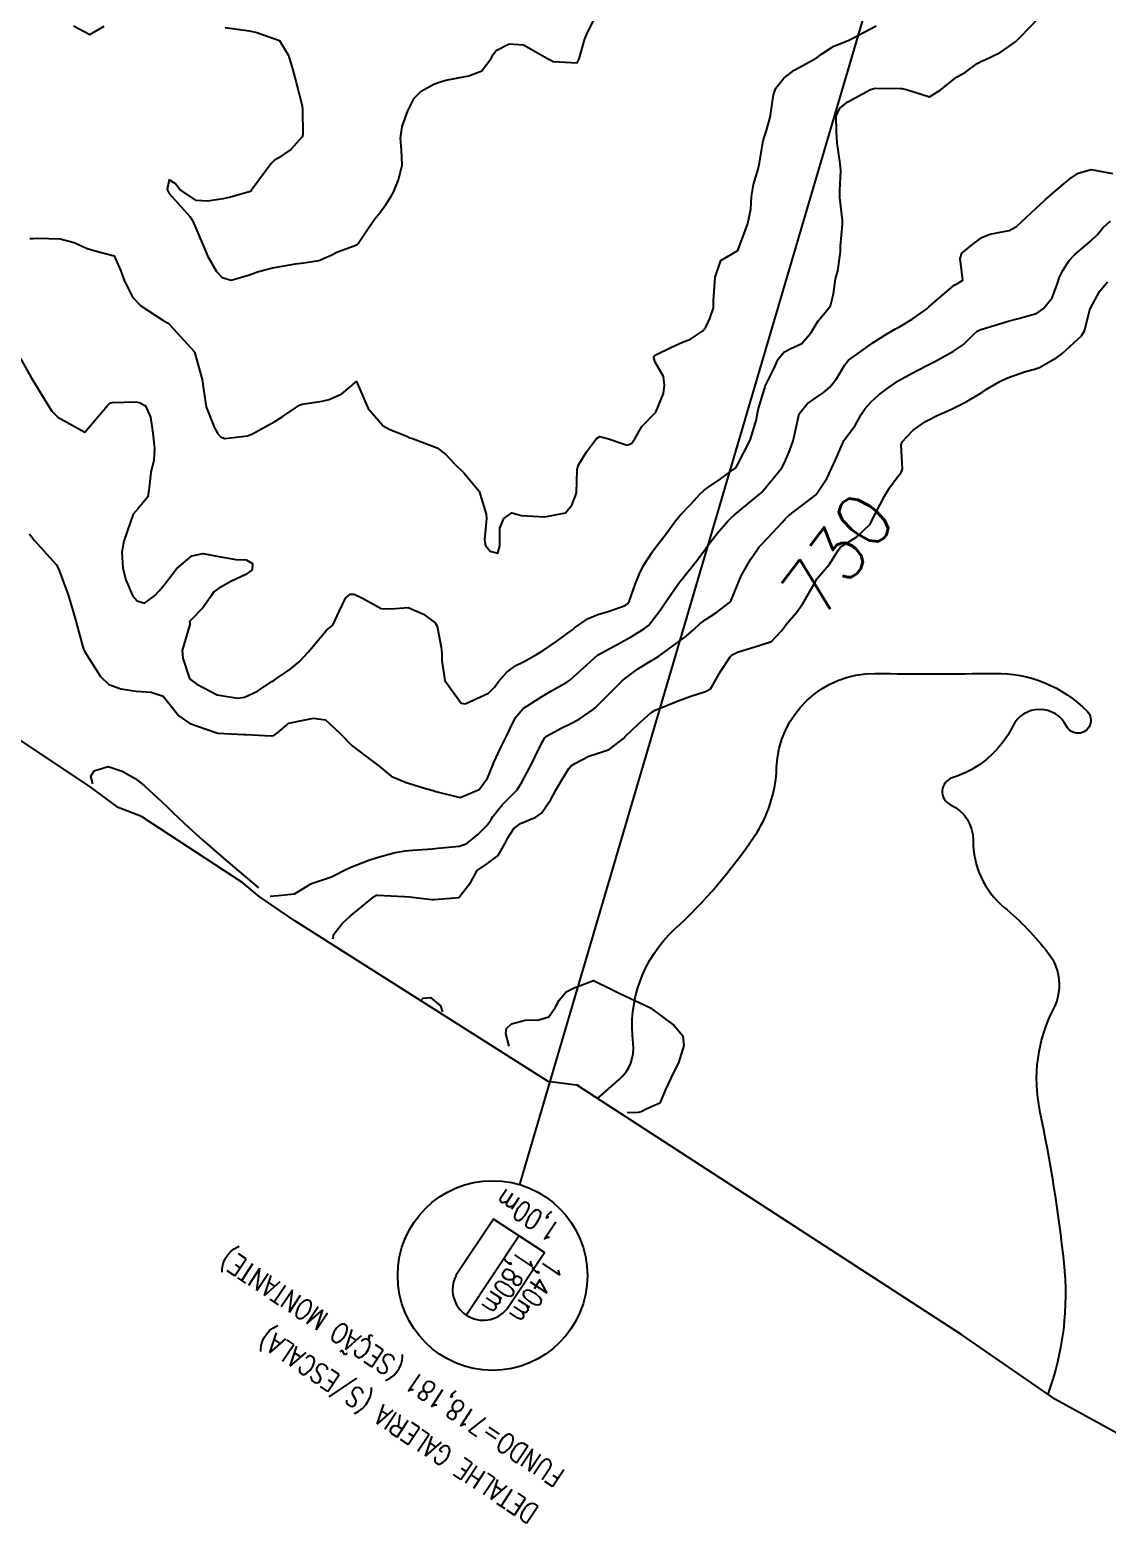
# Model space of a CAD drawing. Header units: metres. Extents: x 298520 to 308411, y 7433745 to 7450750.
# Drawn here: x 303462.6 to 303542.1, y 7440149 to 7440259.2 of the extents above; entities that cross this region are included whole.
import ezdxf
from ezdxf.enums import TextEntityAlignment as Align

# ---------------------------------------------------------------- set-up
doc = ezdxf.new("R2010")
doc.units = ezdxf.units.M
doc.header["$LTSCALE"] = 10
doc.linetypes.add('CONTINUO', pattern=[0])
for name, color, linetype in [('Area', 45, 'Continuous'), ('Cotas', 45, 'Continuous'), ('Curvas de Nivel 1m', 11, 'Continuous'), ('Curvas de Nivel 5m', 15, 'Continuous'), ('Hidrografia', 140, 'Continuous'), ('TEXTO', 45, 'Continuous')]:
    doc.layers.add(name, color=color, linetype=linetype)
doc.styles.add('ROMANS', font='romans', dxfattribs={"height": 0.2})
doc.styles.add('Style-STANDARD', font='STANDARD.shx')

msp = doc.modelspace()

# ---------------------------------------------------------------- linework, layer by layer
at = {"layer": 'Area'}
msp.add_polyline3d([(303542.83, 7440155.61, 743.47), (303538.32, 7440158.1, 738.7), (303531.4, 7440162.88, 730.14), (303502.97, 7440181.32, 740.72), (303503.14, 7440181.28, 741.75), (303500.87, 7440181.58, 741.84), (303482.2, 7440193.43, 746.48), (303479.55, 7440195.23, 750.48), (303478.36, 7440196.24, 746), (303470.88, 7440201.12, 728.92), (303469.16, 7440201.8, 729.15), (303467.06, 7440203.35, 732.71), (303460.82, 7440207.5, 736.11)], dxfattribs=at)
at = {"layer": 'Curvas de Nivel 1m', "flags": 128}
for points, elevation in [([(303461.6, 7440235.54), (303462.75, 7440233.53), (303463.96, 7440231.51), (303464.27, 7440231.05), (303464.71, 7440230.61), (303466.7, 7440229.48), (303468.38, 7440231.46), (303468.55, 7440231.62), (303468.73, 7440231.67), (303470.44, 7440231.72), (303470.73, 7440231.68), (303471.18, 7440231.43), (303471.55, 7440230.59), (303471.71, 7440229.42), (303471.83, 7440228.28), (303471.78, 7440227.42), (303471.57, 7440226.52), (303471.45, 7440225.42), (303471.34, 7440224.73), (303470.64, 7440223.85), (303470.27, 7440223.44), (303470.07, 7440222.88), (303469.57, 7440221.45), (303469.42, 7440220.63), (303469.51, 7440219.45), (303469.72, 7440218.59), (303470.22, 7440217.44), (303470.56, 7440217.04), (303471.1, 7440216.88), (303471.83, 7440217.42), (303472.19, 7440217.79), (303472.57, 7440218.26), (303473.45, 7440219.4), (303474.59, 7440220.37), (303475.42, 7440220.54), (303476.59, 7440220.31), (303477.85, 7440220.09), (303478.59, 7440220.06), (303479.06, 7440219.81), (303479.04, 7440219.33), (303478.58, 7440218.98), (303477.47, 7440218.46), (303476.57, 7440217.96), (303476.22, 7440217.71), (303476, 7440217.37), (303475.4, 7440216.52), (303474.54, 7440215.63), (303474.41, 7440215.51), (303474.45, 7440215.38), (303474.44, 7440215.29), (303473.88, 7440213.39), (303473.92, 7440212.8), (303474.39, 7440211.38), (303474.49, 7440211.23), (303474.96, 7440210.9), (303476.47, 7440210.11), (303477.95, 7440209.86), (303478.47, 7440209.94), (303479.43, 7440210.38), (303480.49, 7440211.08), (303480.63, 7440211.17), (303480.83, 7440211.31), (303481.82, 7440211.97), (303482.51, 7440212.53), (303483.21, 7440213.28), (303484.53, 7440214.87), (303484.74, 7440215.05), (303484.99, 7440215.26), (303485.49, 7440216.31), (303485.92, 7440217.25), (303486.27, 7440217.54), (303486.57, 7440217.53), (303487.19, 7440217.23), (303488.55, 7440216.49), (303489.3, 7440216.46), (303490.55, 7440216.54), (303491.68, 7440216.05), (303492.54, 7440215.41), (303492.7, 7440215.17), (303492.98, 7440213.63), (303493.03, 7440213.16), (303493.03, 7440212.64), (303493.26, 7440211.16), (303494.47, 7440209.49), (303494.77, 7440209.45), (303496.47, 7440210.24), (303496.92, 7440210.67), (303497.25, 7440211.11), (303497.82, 7440211.78), (303498.5, 7440212.26), (303499.05, 7440212.55), (303500.01, 7440213.08), (303500.52, 7440213.37), (303501.52, 7440214.06), (303502.53, 7440214.81), (303502.67, 7440214.91), (303502.83, 7440215.05), (303503.83, 7440215.75), (303504.55, 7440216.03), (303505.32, 7440216.25), (303506.56, 7440216.7), (303506.73, 7440216.82), (303506.85, 7440217), (303507.31, 7440218.25), (303507.6, 7440218.99), (303507.92, 7440219.66), (303508.6, 7440220.72), (303508.79, 7440220.98), (303509.58, 7440222), (303510.28, 7440222.96), (303510.64, 7440223.4), (303511.4, 7440224.19), (303512.1, 7440224.94), (303512.38, 7440225.21), (303512.66, 7440225.42), (303513.56, 7440226.03), (303514.68, 7440226.84), (303514.72, 7440226.87), (303514.75, 7440226.91), (303514.86, 7440227.08), (303515.78, 7440228.89), (303516.26, 7440230.43), (303516.32, 7440230.89), (303516.39, 7440231.23), (303516.75, 7440232.37), (303516.86, 7440232.77), (303516.9, 7440232.88), (303517.51, 7440234.12), (303517.85, 7440234.87), (303518.26, 7440235.39), (303518.78, 7440235.66), (303519.6, 7440236.04), (303520.28, 7440236.84), (303520.81, 7440237.72), (303521.32, 7440238.32), (303521.71, 7440238.82), (303521.94, 7440239.71), (303522.08, 7440240.82), (303522.26, 7440241.41), (303522.46, 7440242.81), (303522.45, 7440243.24), (303522.59, 7440244.81), (303522.6, 7440245.11), (303522.41, 7440246.82), (303522.41, 7440247.32), (303522.48, 7440248.81), (303522.43, 7440249.33), (303522.21, 7440250.82), (303522.15, 7440251.65), (303522.14, 7440252.82), (303522.41, 7440253.41), (303523, 7440253.87), (303524.67, 7440254.79), (303525.01, 7440254.87), (303526.91, 7440254.86), (303527.01, 7440254.85), (303527.4, 7440254.76), (303529.01, 7440254.24), (303529.8, 7440254.73), (303531.02, 7440255.68), (303531.66, 7440256.07), (303532.54, 7440256.69), (303532.85, 7440256.88), (303533.04, 7440256.95), (303534.22, 7440257.51), (303535.05, 7440258.08), (303535.39, 7440258.33), (303535.74, 7440258.66), (303537.08, 7440260.08)], 727), ([(303462.63, 7440243.78), (303462.88, 7440243.78), (303463.17, 7440243.82), (303464.88, 7440243.77), (303465.9, 7440243.49), (303466.87, 7440243.05), (303467.46, 7440242.87), (303468.86, 7440242.51), (303469.34, 7440241.44), (303469.63, 7440240.64), (303470.23, 7440239.44), (303470.82, 7440238.81), (303472.46, 7440237.76), (303472.8, 7440237.57), (303472.89, 7440237.49), (303472.96, 7440237.41), (303474.77, 7440235.44), (303474.81, 7440235.38), (303474.82, 7440235.33), (303475.36, 7440233.37), (303475.45, 7440232.67), (303475.65, 7440231.37), (303476.27, 7440229.8), (303476.5, 7440229.36), (303476.7, 7440229.15), (303477.03, 7440229.03), (303478.7, 7440229.21), (303479.02, 7440229.34), (303480.71, 7440230.29), (303481.34, 7440230.68), (303482.24, 7440231.29), (303482.53, 7440231.49), (303482.73, 7440231.55), (303484.21, 7440231.79), (303484.73, 7440231.91), (303485.67, 7440232.32), (303486.75, 7440233.24), (303487.61, 7440231.23), (303488.71, 7440229.97), (303489.2, 7440229.7), (303490.45, 7440229.19), (303490.62, 7440229.11), (303490.7, 7440229.08), (303490.87, 7440229.02), (303492.69, 7440228.33), (303493.35, 7440227.82), (303493.96, 7440227.15), (303494.67, 7440226.49), (303495.79, 7440225.13), (303496.31, 7440223.45), (303496.32, 7440223.12), (303496.19, 7440221.55), (303496.25, 7440221.12), (303496.6, 7440220.71), (303497.16, 7440220.55), (303497.31, 7440221.11), (303497.32, 7440222.41), (303497.62, 7440223.11), (303498.2, 7440223.55), (303498.64, 7440223.41), (303498.88, 7440223.34), (303500.63, 7440223.24), (303502.15, 7440223.54), (303502.64, 7440224.1), (303502.9, 7440224.8), (303502.96, 7440225.05), (303503.02, 7440226.71), (303503.09, 7440227.04), (303503.7, 7440228.04), (303504.45, 7440229.02), (303504.7, 7440229.16), (303505.34, 7440229.01), (303506.7, 7440228.54), (303507.04, 7440228.66), (303507.27, 7440228.99), (303507.8, 7440229.9), (303508.72, 7440230.86), (303508.83, 7440230.98), (303509.38, 7440232.34), (303509.47, 7440232.97), (303509.38, 7440233.59), (303508.77, 7440234.65), (303508.67, 7440234.98), (303508.68, 7440235.08), (303508.78, 7440235.17), (303509.99, 7440235.76), (303510.79, 7440236.13), (303511.38, 7440236.36), (303512.28, 7440236.94), (303512.51, 7440237.23), (303512.81, 7440237.87), (303513.07, 7440238.68), (303513.09, 7440238.93), (303513.09, 7440239.19), (303513.2, 7440240.92), (303513.63, 7440242.15), (303514.87, 7440242.9), (303515.42, 7440244.36), (303515.62, 7440244.89), (303515.83, 7440245.96), (303515.88, 7440246.89), (303516.04, 7440247.78), (303516.37, 7440248.89), (303516.48, 7440249.36), (303516.71, 7440250.88), (303516.76, 7440251.09), (303516.98, 7440251.76), (303517.24, 7440252.63), (303517.28, 7440252.88), (303517.5, 7440254.39), (303517.67, 7440254.87), (303518.27, 7440255.62), (303519.03, 7440256.2), (303520.21, 7440256.84), (303520.73, 7440257.15), (303521.04, 7440257.39), (303521.91, 7440257.96), (303523.06, 7440258.43), (303523.32, 7440258.54), (303523.79, 7440258.8), (303525.07, 7440259.48)], 726), ([(303462.62, 7440221.98), (303462.81, 7440221.73), (303462.97, 7440221.52), (303464.59, 7440219.72), (303464.71, 7440219.5), (303464.8, 7440219.28), (303465.46, 7440217.49), (303465.87, 7440216.16), (303466.05, 7440215.48), (303466.52, 7440213.72), (303466.6, 7440213.48), (303466.7, 7440213.29), (303467.85, 7440211.47), (303468.48, 7440210.86), (303469.36, 7440210.56), (303470.48, 7440210.38), (303471.59, 7440210.3), (303472.47, 7440210.02), (303472.98, 7440209.4), (303473.63, 7440208.56), (303474.45, 7440208), (303476.29, 7440207.36), (303476.44, 7440207.31), (303476.52, 7440207.28), (303478.44, 7440207.19), (303478.6, 7440207.18), (303480.44, 7440207.09), (303480.63, 7440207.11), (303480.92, 7440207.31), (303481.74, 7440208.01), (303482.45, 7440208.17), (303483.57, 7440208.38), (303484.45, 7440208.26), (303485.53, 7440207.25), (303486.43, 7440206.33), (303487.93, 7440205.22), (303488.41, 7440204.83), (303489.3, 7440204.11), (303490.4, 7440203.64), (303491.93, 7440203.17), (303492.39, 7440203.05), (303492.59, 7440202.97), (303494.39, 7440202.54), (303495.8, 7440203.13), (303496.4, 7440203.96), (303496.74, 7440204.79), (303496.87, 7440205.12), (303497.36, 7440206.18), (303497.82, 7440207.11), (303498.02, 7440207.53), (303498.46, 7440208.44), (303499.04, 7440209.09), (303500.47, 7440210.01), (303501.13, 7440210.41), (303502.25, 7440211.05), (303502.4, 7440211.14), (303502.49, 7440211.2), (303503.47, 7440212.07), (303504.51, 7440213.03), (303506.52, 7440214.11), (303507.09, 7440214.43), (303507.99, 7440214.99), (303508.29, 7440215.23), (303508.54, 7440215.54), (303509.16, 7440216.37), (303509.57, 7440216.96), (303510.58, 7440218.42), (303510.81, 7440218.71), (303511, 7440218.95), (303511.7, 7440219.83), (303512.53, 7440220.93), (303512.56, 7440220.98), (303512.6, 7440221.03), (303513.43, 7440222.11), (303514.13, 7440222.92), (303514.38, 7440223.17), (303514.64, 7440223.38), (303516.45, 7440224.88), (303516.56, 7440224.98), (303516.66, 7440225.09), (303517.47, 7440226.08), (303518.11, 7440226.87), (303518.32, 7440227.23), (303518.7, 7440228.17), (303518.95, 7440228.86), (303519.02, 7440229.17), (303519.4, 7440230.85), (303519.98, 7440231.59), (303520.74, 7440232.1), (303521.18, 7440232.39), (303521.67, 7440232.82), (303522.15, 7440233.43), (303522.77, 7440234.46), (303522.91, 7440234.67), (303523.05, 7440234.81), (303524.05, 7440235.53), (303524.79, 7440236.07), (303525.91, 7440236.77), (303526.47, 7440237.09), (303526.8, 7440237.27), (303527.74, 7440237.82), (303528.82, 7440238.6), (303528.9, 7440238.66), (303528.97, 7440238.74), (303530.84, 7440240.33), (303531.08, 7440240.47), (303531.47, 7440240.7), (303531.27, 7440242.31), (303531.39, 7440242.7), (303532.21, 7440243.37), (303532.88, 7440243.86), (303533.46, 7440244.11), (303534.89, 7440244.38), (303535.44, 7440244.66), (303536.91, 7440246.05), (303537.21, 7440246.33), (303537.56, 7440246.63), (303538.28, 7440247.27), (303538.93, 7440247.83), (303539.37, 7440248.18), (303539.99, 7440248.6), (303540.95, 7440248.88), (303542.53, 7440248.57)], 728), ([(303480.38, 7440195.25), (303480.96, 7440195.3), (303482.16, 7440195.43), (303482.3, 7440195.49), (303483.41, 7440196.17), (303484.31, 7440196.47), (303484.89, 7440196.68), (303486, 7440197.24), (303486.32, 7440197.39), (303487.65, 7440197.9), (303488.33, 7440198.12), (303489.6, 7440198.47), (303490.34, 7440198.6), (303490.88, 7440198.64), (303492.34, 7440198.75), (303492.73, 7440198.78), (303494.34, 7440198.93), (303494.89, 7440199.14), (303495.69, 7440199.79), (303496.36, 7440200.47), (303496.64, 7440200.85), (303496.8, 7440201.12), (303497.49, 7440202), (303498.39, 7440202.89), (303498.59, 7440203.1), (303498.92, 7440203.61), (303499.69, 7440205.08), (303499.93, 7440205.56), (303500.44, 7440206.62), (303500.61, 7440206.9), (303500.81, 7440207.07), (303501.85, 7440207.65), (303502.45, 7440207.95), (303503.17, 7440208.32), (303504.19, 7440209.03), (303504.34, 7440209.15), (303504.47, 7440209.26), (303506.19, 7440211), (303506.34, 7440211.15), (303506.49, 7440211.27), (303507.48, 7440212), (303508.51, 7440212.63), (303508.73, 7440212.76), (303509.04, 7440212.97), (303510.52, 7440214.04), (303511.05, 7440214.42), (303511.62, 7440214.94), (303512.09, 7440215.38), (303512.54, 7440215.7), (303513.29, 7440216.19), (303514.25, 7440216.91), (303514.39, 7440217.09), (303514.57, 7440217.57), (303515.12, 7440218.9), (303515.8, 7440220.1), (303516.34, 7440220.88), (303516.46, 7440221.03), (303516.61, 7440221.19), (303517.43, 7440222.06), (303518.16, 7440222.86), (303518.39, 7440223.11), (303518.64, 7440223.34), (303520.6, 7440224.83), (303520.63, 7440224.86), (303520.65, 7440224.89), (303521.43, 7440226.07), (303521.79, 7440226.82), (303522.07, 7440227.44), (303522.66, 7440228.81), (303522.68, 7440228.84), (303522.7, 7440228.87), (303523.53, 7440229.98), (303523.97, 7440230.8), (303524.27, 7440231.25), (303524.74, 7440231.76), (303525.28, 7440232.25), (303525.96, 7440232.77), (303526.76, 7440233.3), (303527.69, 7440233.82), (303528.77, 7440234.38), (303529.45, 7440234.73), (303530.78, 7440235.46), (303531.52, 7440235.97), (303532.26, 7440236.7), (303532.54, 7440236.95), (303532.8, 7440237.08), (303534.03, 7440237.45), (303534.81, 7440237.68), (303535.59, 7440237.88), (303536.82, 7440238.23), (303537.09, 7440238.37), (303537.43, 7440238.63), (303538.06, 7440239.4), (303538.5, 7440240.62), (303538.58, 7440240.89), (303538.86, 7440241.43), (303539.32, 7440242.16), (303539.73, 7440242.61), (303540.88, 7440243.57), (303541.41, 7440244.07), (303541.8, 7440244.58), (303542.37, 7440245.1)], 729), ([(303467.29, 7440203.53), (303467.14, 7440204.1), (303467.38, 7440204.49), (303468.41, 7440204.81), (303469.44, 7440204.48), (303470.4, 7440203.94), (303471.07, 7440203.42), (303472.38, 7440202.21), (303472.79, 7440201.82), (303473.22, 7440201.4), (303474.36, 7440200.32), (303475.41, 7440199.37), (303476.92, 7440198.06), (303479.5, 7440195.85)], 729), ([(303498.01, 7440184.17), (303497.77, 7440185.1), (303497.81, 7440185.48), (303498.18, 7440185.82), (303499.18, 7440186.1), (303500.19, 7440186.11), (303500.92, 7440186.34), (303501.42, 7440187.06), (303501.69, 7440187.58), (303502.21, 7440188.19), (303502.8, 7440188.47), (303504.22, 7440189.03), (303505.57, 7440188.36), (303506.21, 7440188.05), (303507.96, 7440187.23), (303508.2, 7440187.11), (303508.29, 7440187.07), (303508.46, 7440186.98), (303510.18, 7440185.69), (303510.81, 7440184.94), (303510.89, 7440184.22), (303510.5, 7440182.95), (303510.15, 7440182.29), (303509.55, 7440180.97), (303509.13, 7440179.96), (303508.11, 7440179.52), (303507.75, 7440179.34), (303507.53, 7440179.28), (303506.72, 7440179.26)], 731), ([(303491.55, 7440187.62), (303491.66, 7440187.72), (303492.21, 7440187.77), (303492.95, 7440187.16), (303493.09, 7440186.71)], 731)]:
    msp.add_lwpolyline(points, dxfattribs=dict(at, elevation=elevation))
at = {"layer": 'Curvas de Nivel 5m', "flags": 128}
for points, elevation in [([(303477.06, 7440259.36), (303478.83, 7440259.1), (303479.06, 7440259.05), (303479.39, 7440259), (303481.05, 7440258.4), (303481.72, 7440257.3), (303482.03, 7440256.3), (303482.3, 7440255.3), (303482.72, 7440253.57), (303482.75, 7440253.29), (303482.78, 7440251.47), (303482.72, 7440251.29), (303481.9, 7440250.35), (303480.95, 7440249.71), (303480.7, 7440249.56), (303480.45, 7440249.31), (303479.12, 7440247.53), (303478.98, 7440247.33), (303478.96, 7440247.29), (303478.92, 7440247.26), (303477.44, 7440246.83), (303476.91, 7440246.71), (303475.75, 7440246.54), (303474.91, 7440246.58), (303473.71, 7440247.4), (303473.37, 7440247.84), (303472.93, 7440248.12), (303472.78, 7440247.41), (303472.92, 7440247.11), (303474.46, 7440245.39), (303474.63, 7440245.12), (303474.88, 7440244.54), (303475.37, 7440243.38), (303475.78, 7440242.45), (303476.41, 7440241.36), (303476.84, 7440240.91), (303477.49, 7440240.7), (303478.84, 7440241.1), (303479.43, 7440241.33), (303480.55, 7440241.62), (303480.85, 7440241.67), (303482.24, 7440241.91), (303482.85, 7440241.98), (303483.96, 7440242.17), (303484.86, 7440242.56), (303485.34, 7440242.79), (303486.58, 7440243.24), (303486.78, 7440243.33), (303486.87, 7440243.42), (303487.59, 7440244.53), (303488.1, 7440245.23), (303488.45, 7440245.67), (303488.91, 7440246.29), (303489.28, 7440246.85), (303489.48, 7440247.21), (303489.84, 7440248.12), (303490.12, 7440249.2), (303490.06, 7440250.31), (303489.98, 7440251.2), (303490.12, 7440252.06), (303490.52, 7440253.2), (303491, 7440254.14), (303491.52, 7440254.67), (303492.44, 7440255.18), (303492.85, 7440255.33), (303493.02, 7440255.38), (303493.32, 7440255.47), (303495.02, 7440255.8), (303495.99, 7440256.16), (303496.7, 7440257.12), (303496.8, 7440257.35), (303497.04, 7440257.67), (303498.01, 7440258.15), (303499.05, 7440258.07), (303500.83, 7440257.07), (303500.96, 7440257), (303501.03, 7440256.96), (303501.24, 7440256.85), (303503.03, 7440256.75), (303503.18, 7440257.05), (303503.59, 7440258.51), (303503.81, 7440259.04), (303504.58, 7440260.53)], 725), ([(303465.85, 7440259.49), (303467.06, 7440258.85), (303468.13, 7440259.46)], 725), ([(303485, 7440192.09), (303485.08, 7440192.44), (303485.72, 7440193.25), (303486.28, 7440193.76), (303488.04, 7440195.22), (303488.21, 7440195.31), (303488.29, 7440195.32), (303490.26, 7440195.22), (303490.29, 7440195.22), (303490.64, 7440195.19), (303492.29, 7440195), (303492.46, 7440195), (303494.29, 7440195.15), (303495.17, 7440196.28), (303495.64, 7440197.13), (303496.33, 7440197.62), (303497.2, 7440198.25), (303497.68, 7440199.11), (303497.9, 7440199.56), (303498.36, 7440200.23), (303498.84, 7440200.61), (303499.98, 7440201.08), (303500.38, 7440201.37), (303501.08, 7440202.37), (303501.45, 7440203.06), (303501.78, 7440203.67), (303502.41, 7440204.67), (303502.59, 7440204.87), (303502.85, 7440205.05), (303503.88, 7440205.58), (303504.42, 7440205.75), (303505.37, 7440206.08), (303506.44, 7440206.89), (303506.5, 7440206.94), (303506.55, 7440207), (303507.51, 7440207.93), (303508.46, 7440208.78), (303508.77, 7440208.98), (303510.47, 7440209.66), (303511.41, 7440210), (303512.48, 7440210.36), (303512.85, 7440210.56), (303513.08, 7440210.92), (303513.6, 7440211.82), (303514.31, 7440212.91), (303514.41, 7440213.02), (303514.51, 7440213.09), (303514.86, 7440213.25), (303516.52, 7440213.77), (303517.35, 7440214.04), (303518.12, 7440214.86), (303518.29, 7440215.11), (303518.54, 7440215.41), (303519.21, 7440216.19), (303519.66, 7440216.84), (303520.58, 7440218.41), (303520.73, 7440218.68), (303520.85, 7440218.83), (303521.65, 7440219.76), (303522.3, 7440220.81), (303522.43, 7440220.99), (303522.61, 7440221.12), (303523.65, 7440221.77), (303524.63, 7440222.69), (303524.67, 7440222.75), (303524.69, 7440222.79), (303524.72, 7440222.88), (303525.7, 7440224.77), (303526.06, 7440225.38), (303526.67, 7440226.21), (303526.93, 7440226.51), (303527.03, 7440226.76), (303526.92, 7440228.54), (303526.98, 7440228.76), (303527.82, 7440229.64), (303528.72, 7440230.29), (303529.59, 7440230.73), (303530.37, 7440231.07), (303530.73, 7440231.23), (303531.72, 7440231.72), (303532.75, 7440232.34), (303532.96, 7440232.48), (303533.27, 7440232.68), (303534.2, 7440233.23), (303534.76, 7440233.51), (303536.09, 7440233.98), (303536.77, 7440234.15), (303537.14, 7440234.27), (303537.76, 7440234.63), (303538.4, 7440235), (303538.78, 7440235.27), (303540.22, 7440236.6), (303540.44, 7440236.96), (303540.82, 7440238.43), (303540.85, 7440238.56), (303540.86, 7440238.59), (303541.55, 7440239.87), (303542.15, 7440240.58)], 730)]:
    msp.add_lwpolyline(points, dxfattribs=dict(at, elevation=elevation))
at = {"layer": 'Hidrografia', "elevation": 740.15}
msp.add_lwpolyline([(303504.51, 7440180.31), (303506.13, 7440181.72, 0.249838), (303507.15, 7440184.39, -0.241809), (303510.21, 7440192.8, 0.057182), (303516.08, 7440199.64, 0.141249), (303517.74, 7440204.74, -0.407846), (303525.01, 7440211.68, 0.00666), (303533.82, 7440211.69, -0.204911), (303540.65, 7440208.89, -1.172656), (303539.12, 7440207.8, 0.620802), (303535.16, 7440207.8, -0.204343), (303530.7, 7440203.98, 0.685204), (303530.57, 7440202, -0.2937), (303532.23, 7440199.39, 0.222876), (303534.53, 7440194.42, -0.052397), (303537.78, 7440191.05, -0.292639), (303538.16, 7440186.95, 0.172613), (303537.14, 7440179.42, -0.024757), (303538.92, 7440168.18, -0.114927), (303537.75, 7440158.5, 7.811836)], format="xyb", dxfattribs=at)
at = {"layer": 'TEXTO', "linetype": 'CONTINUO'}
for points in [[(303553.15, 7440358.63, 0), (303498.76, 7440173.97, 0)], [(303497.83, 7440164.77, 0), (303500.6, 7440168.94, 0), (303496.85, 7440171.42, 0), (303494.08, 7440167.26, 0)], [(303494.84, 7440164.32, 0), (303498.72, 7440170.18, 0)]]:
    msp.add_polyline3d(points, dxfattribs=at)
msp.add_circle((303496.78, 7440167.25), 7, dxfattribs=at)
msp.add_arc((303496.09, 7440166.21), 2.26, 152.3111, 320.5419, dxfattribs=at)

# ---------------------------------------------------------------- texts
at = {"layer": 'Cotas', "style": 'Style-STANDARD'}
msp.add_text('730', height=4, rotation=52.9125, dxfattribs=at).set_placement((303522.27, 7440220.51, 730), align=Align.MIDDLE_CENTER)
at = {"layer": 'TEXTO', "style": 'ROMANS', "width": 0.8}
for s, rotation, p in [('1,00m', 146.4265, (303501.92, 7440170.9)), ('FUNDO=718,181 (SEÇÃO MONTANTE)', 146.4265, (303502.2, 7440152.81)), ('1,80m', 236.4265, (303498.74, 7440169.25)), ('1,40m', 236.4265, (303500.79, 7440168.61)), ('DETALHE GALERIA (S/ESCALA)', 146.4265, (303500.29, 7440150.11))]:
    msp.add_text(s, height=1.5, rotation=rotation, dxfattribs=at).set_placement(p)

doc.saveas('drawing.dxf')
